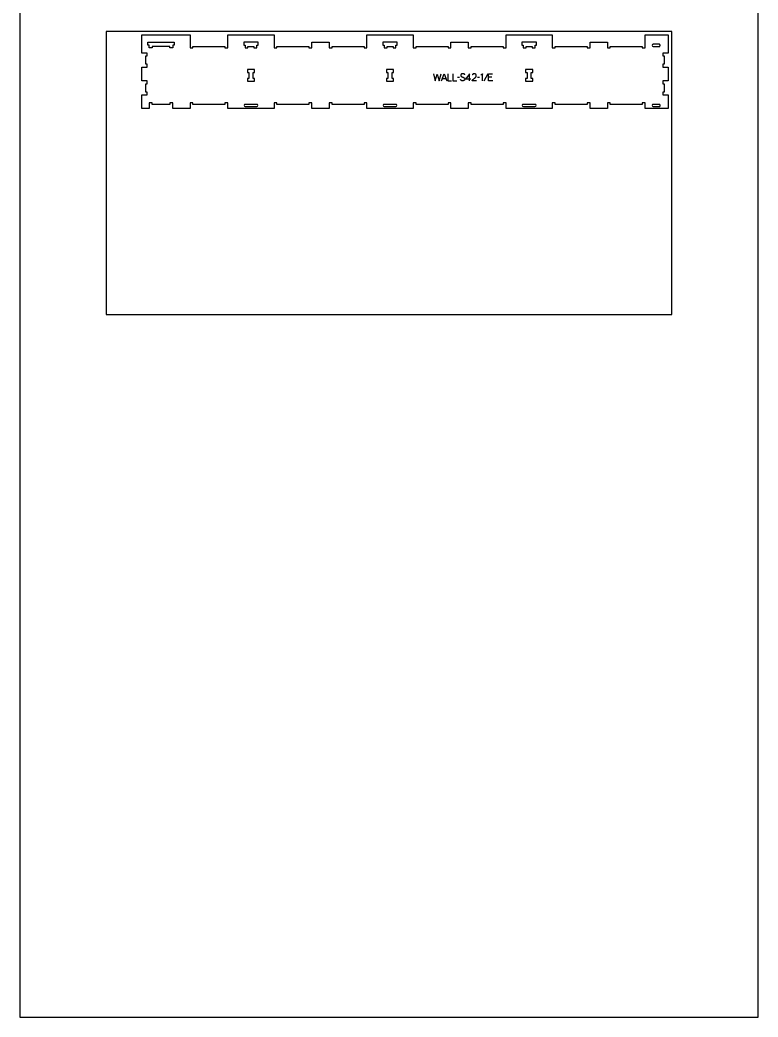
# Model space of a CAD drawing. Extents: x -20252 to -17068, y -19593 to -11999.
# Drawn here: x -20252 to -17068, y -19593 to -15293 of the extents above; entities that cross this region are included whole.
import ezdxf

# ---------------------------------------------------------------- set-up
doc = ezdxf.new("R2010")
doc.units = 0
for name, color, linetype in [('0_SHEET_SPRUCEPLY_2440X122', 1, 'CONTINUOUS'), ('1_ANYTOOL_1MMDEEP_LABELS_S', 2, 'CONTINUOUS'), ('3_ANYTOOL_CUTTHROUGH_INSID', 4, 'CONTINUOUS'), ('4_ANYTOOL_CUTTHROUGH_OUTSI', 5, 'CONTINUOUS'), ('DONOTCUT', 18, 'CONTINUOUS')]:
    doc.layers.add(name, color=color, linetype=linetype)

msp = doc.modelspace()

# ---------------------------------------------------------------- linework, layer by layer
at = {"layer": '0_SHEET_SPRUCEPLY_2440X122'}
msp.add_lwpolyline([(-19879.9, -15343.3), (-19879.9, -16563.3), (-17439.9, -16563.3), (-17439.9, -15343.3)], close=True, dxfattribs=at)
at = {"layer": '1_ANYTOOL_1MMDEEP_LABELS_S'}
for points in [[(-18467.8, -15525.5), (-18460.1, -15555.5), (-18451.6, -15526.4), (-18443.1, -15555.5), (-18435.6, -15525.5)], [(-18433.1, -15555.5), (-18422.2, -15525.5), (-18411.1, -15555.5)], [(-18429.6, -15545.9), (-18414.7, -15545.9)], [(-18406.8, -15525.5), (-18406.8, -15555.5), (-18389.7, -15555.5)], [(-18385, -15525.5), (-18385, -15555.5), (-18367.9, -15555.5)], [(-18355.3, -15541.6), (-18364.1, -15541.7)], [(-18333, -15530.1), (-18333, -15529.9), (-18333, -15529.8), (-18333, -15529.7), (-18333.1, -15529.6), (-18333.1, -15529.5), (-18333.1, -15529.4), (-18333.1, -15529.4), (-18333.1, -15529.3), (-18333.1, -15529.2), (-18333.1, -15529.1), (-18333.1, -15529), (-18333.2, -15528.9), (-18333.2, -15528.9), (-18333.2, -15528.8), (-18333.2, -15528.7), (-18333.3, -15528.6), (-18333.3, -15528.5), (-18333.3, -15528.5), (-18333.4, -15528.4), (-18333.4, -15528.3), (-18333.4, -15528.2), (-18333.5, -15528.2), (-18333.5, -15528.1), (-18333.5, -15528), (-18333.6, -15528), (-18333.6, -15527.9), (-18333.7, -15527.8), (-18333.7, -15527.8), (-18333.8, -15527.7), (-18333.8, -15527.6), (-18333.9, -15527.6), (-18333.9, -15527.5), (-18334, -15527.4), (-18334, -15527.4), (-18334.1, -15527.3), (-18334.1, -15527.3), (-18334.2, -15527.2), (-18334.2, -15527.2), (-18334.3, -15527.1), (-18334.4, -15527), (-18334.4, -15527), (-18334.5, -15526.9), (-18334.6, -15526.9), (-18334.7, -15526.8), (-18334.7, -15526.8), (-18334.8, -15526.7), (-18334.9, -15526.7), (-18335, -15526.7), (-18335, -15526.6), (-18335.1, -15526.6), (-18335.2, -15526.5), (-18335.4, -15526.4), (-18335.5, -15526.4), (-18335.7, -15526.3), (-18335.9, -15526.2), (-18336.1, -15526.2), (-18336.3, -15526.1), (-18337.1, -15525.9), (-18337.9, -15525.7), (-18338.7, -15525.5), (-18339.5, -15525.4), (-18339.9, -15525.3), (-18340.2, -15525.3), (-18340.6, -15525.2), (-18341, -15525.2), (-18341.3, -15525.2), (-18341.7, -15525.2), (-18342.1, -15525.2), (-18342.4, -15525.2), (-18342.6, -15525.2), (-18342.8, -15525.2), (-18343, -15525.2), (-18343.2, -15525.2), (-18343.4, -15525.2), (-18343.6, -15525.2), (-18343.8, -15525.2), (-18343.9, -15525.3), (-18344.1, -15525.3), (-18344.3, -15525.3), (-18344.5, -15525.4), (-18344.7, -15525.4), (-18344.9, -15525.5), (-18345, -15525.5), (-18345.2, -15525.6), (-18345.4, -15525.6), (-18345.6, -15525.7), (-18345.7, -15525.7), (-18345.9, -15525.8), (-18346.1, -15525.9), (-18346.2, -15525.9), (-18346.4, -15526), (-18346.6, -15526.1), (-18346.7, -15526.2), (-18346.9, -15526.3), (-18347.1, -15526.4), (-18347.2, -15526.5), (-18347.4, -15526.5), (-18347.6, -15526.6), (-18347.7, -15526.8), (-18347.9, -15526.9), (-18348, -15527), (-18348.2, -15527.1), (-18348.3, -15527.2), (-18348.5, -15527.3), (-18348.6, -15527.5), (-18348.7, -15527.6), (-18348.9, -15527.7), (-18349, -15527.8), (-18349.1, -15528), (-18349.2, -15528.1), (-18349.3, -15528.3), (-18349.4, -15528.4), (-18349.5, -15528.6), (-18349.6, -15528.7), (-18349.7, -15528.9), (-18349.8, -15529), (-18349.9, -15529.2), (-18350, -15529.4), (-18350, -15529.5), (-18350.1, -15529.7), (-18350.2, -15529.9), (-18350.2, -15530), (-18350.3, -15530.2), (-18350.3, -15530.4), (-18350.4, -15530.6), (-18350.4, -15530.8), (-18350.4, -15531), (-18350.5, -15531.2), (-18350.5, -15531.4), (-18350.5, -15531.6), (-18350.5, -15531.8), (-18350.5, -15532), (-18350.5, -15532.2), (-18350.5, -15532.4), (-18350.5, -15532.6), (-18350.5, -15532.8), (-18350.5, -15533), (-18350.4, -15533.2), (-18350.4, -15533.4), (-18350.4, -15533.6), (-18350.3, -15533.8), (-18350.3, -15534), (-18350.2, -15534.2), (-18350.2, -15534.3), (-18350.1, -15534.5), (-18350.1, -15534.6), (-18350.1, -15534.7), (-18350, -15534.8), (-18350, -15534.9), (-18349.9, -15534.9), (-18349.9, -15535), (-18349.9, -15535.1), (-18349.8, -15535.2), (-18349.8, -15535.3), (-18349.7, -15535.3), (-18349.7, -15535.4), (-18349.6, -15535.5), (-18349.6, -15535.6), (-18349.5, -15535.6), (-18349.5, -15535.7), (-18349.4, -15535.8), (-18349.4, -15535.9), (-18349.3, -15535.9), (-18349.2, -15536), (-18349.2, -15536.1), (-18349.1, -15536.1), (-18349.1, -15536.2), (-18349, -15536.3), (-18348.9, -15536.3), (-18348.8, -15536.5), (-18348.7, -15536.6), (-18348.5, -15536.7), (-18348.4, -15536.8), (-18348.2, -15536.9), (-18348, -15537), (-18347.9, -15537.1), (-18347.7, -15537.2), (-18347, -15537.6), (-18346.2, -15538), (-18345.5, -15538.4), (-18344.7, -15538.7), (-18344, -15539.1), (-18343.2, -15539.4), (-18342.3, -15539.7), (-18341.5, -15540), (-18340.7, -15540.4), (-18339.9, -15540.7), (-18339.1, -15541), (-18338.3, -15541.4), (-18337.6, -15541.8), (-18336.9, -15542.2), (-18336.2, -15542.6), (-18335.5, -15543), (-18335.3, -15543.1), (-18335.1, -15543.2), (-18335, -15543.3), (-18334.9, -15543.4), (-18334.8, -15543.4), (-18334.8, -15543.5), (-18334.7, -15543.6), (-18334.6, -15543.6), (-18334.6, -15543.7), (-18334.5, -15543.8), (-18334.4, -15543.8), (-18334.4, -15543.9), (-18334.3, -15544), (-18334.3, -15544), (-18334.2, -15544.1), (-18334.1, -15544.2), (-18334.1, -15544.3), (-18334, -15544.3), (-18334, -15544.4), (-18333.9, -15544.5), (-18333.9, -15544.6), (-18333.8, -15544.6), (-18333.8, -15544.7), (-18333.7, -15544.8), (-18333.7, -15544.9), (-18333.6, -15544.9), (-18333.6, -15545), (-18333.6, -15545.1), (-18333.5, -15545.2), (-18333.5, -15545.3), (-18333.5, -15545.4), (-18333.4, -15545.5), (-18333.4, -15545.5), (-18333.4, -15545.6), (-18333.3, -15545.7), (-18333.3, -15545.8), (-18333.3, -15545.9), (-18333.2, -15546.1), (-18333.2, -15546.3), (-18333.1, -15546.5), (-18333.1, -15546.7), (-18333.1, -15546.9), (-18333.1, -15547.1), (-18333.1, -15547.3), (-18333, -15547.5), (-18333, -15547.7), (-18333, -15548), (-18333.1, -15548.2), (-18333.1, -15548.4), (-18333.1, -15548.7), (-18333.1, -15548.9), (-18333.2, -15549.1), (-18333.2, -15549.3), (-18333.2, -15549.5), (-18333.3, -15549.8), (-18333.3, -15550), (-18333.4, -15550.2), (-18333.4, -15550.4), (-18333.5, -15550.6), (-18333.6, -15550.8), (-18333.7, -15551), (-18333.7, -15551.1), (-18333.8, -15551.3), (-18333.9, -15551.5), (-18334, -15551.7), (-18334.1, -15551.8), (-18334.2, -15552), (-18334.3, -15552.2), (-18334.5, -15552.3), (-18334.6, -15552.5), (-18334.7, -15552.7), (-18334.8, -15552.8), (-18335, -15552.9), (-18335.1, -15553.1), (-18335.3, -15553.2), (-18335.4, -15553.4), (-18335.6, -15553.5), (-18335.7, -15553.6), (-18335.9, -15553.7), (-18336.1, -15553.9), (-18336.2, -15554), (-18336.6, -15554.2), (-18337, -15554.4), (-18337.3, -15554.6), (-18337.7, -15554.8), (-18338.1, -15554.9), (-18338.5, -15555.1), (-18338.7, -15555.2), (-18338.8, -15555.2), (-18339, -15555.3), (-18339.2, -15555.4), (-18339.4, -15555.4), (-18339.6, -15555.5), (-18339.8, -15555.5), (-18340, -15555.6), (-18340.2, -15555.6), (-18340.4, -15555.6), (-18340.6, -15555.7), (-18340.8, -15555.7), (-18341, -15555.7), (-18341.2, -15555.8), (-18341.6, -15555.8), (-18342, -15555.8), (-18342.4, -15555.8), (-18342.9, -15555.8), (-18343.3, -15555.8), (-18343.7, -15555.8), (-18344.1, -15555.8), (-18344.5, -15555.7), (-18344.8, -15555.6), (-18345.2, -15555.6), (-18345.6, -15555.5), (-18346, -15555.4), (-18346.4, -15555.3), (-18346.7, -15555.1), (-18347.1, -15555), (-18347.5, -15554.8), (-18347.8, -15554.7), (-18348.2, -15554.5), (-18348.5, -15554.3), (-18348.7, -15554.2), (-18348.8, -15554.1), (-18349, -15554), (-18349.1, -15553.9), (-18349.3, -15553.8), (-18349.4, -15553.6), (-18349.6, -15553.5), (-18349.7, -15553.4), (-18349.8, -15553.3), (-18350, -15553.2), (-18350.1, -15553), (-18350.2, -15552.9), (-18350.2, -15552.8), (-18350.3, -15552.8), (-18350.3, -15552.7), (-18350.4, -15552.6), (-18350.4, -15552.6), (-18350.5, -15552.5), (-18350.5, -15552.4), (-18350.6, -15552.3), (-18350.6, -15552.3), (-18350.6, -15552.2), (-18350.7, -15552.1), (-18350.7, -15552), (-18350.8, -15552), (-18350.8, -15551.9), (-18350.8, -15551.8), (-18350.9, -15551.7), (-18350.9, -15551.6), (-18350.9, -15551.6), (-18351, -15551.5), (-18351, -15551.4), (-18351, -15551.2), (-18351.1, -15551.1), (-18351.1, -15550.9), (-18351.2, -15550.7), (-18351.2, -15550.6), (-18351.2, -15550.4), (-18351.2, -15550.2), (-18351.2, -15550), (-18351.2, -15549.8), (-18351.2, -15549.6)], [(-18313, -15555.5), (-18313, -15525.5), (-18329, -15546.8)], [(-18329, -15546.8), (-18307.2, -15546.8)], [(-18282.8, -15555.5), (-18301.1, -15555.4), (-18301, -15555), (-18300.9, -15554.7), (-18300.8, -15554.5), (-18300.7, -15554.3), (-18300.6, -15554.1), (-18300.5, -15553.9), (-18300.4, -15553.6), (-18300.3, -15553.4), (-18300.2, -15553.2), (-18300.1, -15553), (-18300, -15552.8), (-18299.9, -15552.6), (-18299.8, -15552.4), (-18299.7, -15552.2), (-18299.5, -15552), (-18299.4, -15551.8), (-18299.3, -15551.7), (-18299.1, -15551.5), (-18299, -15551.3), (-18298.9, -15551.1), (-18298.7, -15550.9), (-18298.6, -15550.7), (-18298.4, -15550.6), (-18298.3, -15550.4), (-18298.1, -15550.2), (-18297.9, -15550.1), (-18297.8, -15549.9), (-18297.6, -15549.7), (-18297.4, -15549.6), (-18297.1, -15549.3), (-18295.6, -15548), (-18294.1, -15546.9), (-18292.6, -15545.7), (-18291.1, -15544.6), (-18290.3, -15544), (-18289.6, -15543.4), (-18288.9, -15542.9), (-18288.2, -15542.3), (-18287.5, -15541.7), (-18286.9, -15541.1), (-18286.2, -15540.5), (-18285.6, -15539.9), (-18285.5, -15539.7), (-18285.3, -15539.5), (-18285.2, -15539.4), (-18285.1, -15539.2), (-18285, -15539), (-18284.8, -15538.9), (-18284.7, -15538.7), (-18284.6, -15538.5), (-18284.5, -15538.4), (-18284.4, -15538.2), (-18284.3, -15538), (-18284.2, -15537.8), (-18284.1, -15537.6), (-18284, -15537.5), (-18283.9, -15537.3), (-18283.9, -15537.1), (-18283.8, -15536.9), (-18283.7, -15536.7), (-18283.7, -15536.5), (-18283.6, -15536.3), (-18283.6, -15536.1), (-18283.5, -15535.9), (-18283.5, -15535.7), (-18283.4, -15535.5), (-18283.4, -15535.3), (-18283.4, -15535.1), (-18283.3, -15534.8), (-18283.3, -15534.6), (-18283.3, -15534.4), (-18283.3, -15534.2), (-18283.3, -15534), (-18283.3, -15533.7), (-18283.3, -15533.5), (-18283.3, -15533.2), (-18283.3, -15533), (-18283.3, -15532.7), (-18283.3, -15532.5), (-18283.4, -15532.3), (-18283.4, -15532.1), (-18283.4, -15531.8), (-18283.5, -15531.6), (-18283.5, -15531.4), (-18283.6, -15531.2), (-18283.6, -15531), (-18283.7, -15530.8), (-18283.8, -15530.6), (-18283.8, -15530.4), (-18283.9, -15530.2), (-18284, -15530), (-18284.1, -15529.8), (-18284.2, -15529.6), (-18284.3, -15529.4), (-18284.4, -15529.3), (-18284.5, -15529.1), (-18284.6, -15528.9), (-18284.7, -15528.8), (-18284.8, -15528.6), (-18284.9, -15528.5), (-18285.1, -15528.3), (-18285.2, -15528.2), (-18285.4, -15528), (-18285.5, -15527.9), (-18285.6, -15527.7), (-18285.8, -15527.6), (-18286, -15527.5), (-18286.1, -15527.3), (-18286.3, -15527.2), (-18286.5, -15527.1), (-18286.6, -15527), (-18286.8, -15526.9), (-18287, -15526.8), (-18287.2, -15526.7), (-18287.3, -15526.6), (-18287.5, -15526.5), (-18287.7, -15526.4), (-18287.9, -15526.3), (-18288.1, -15526.2), (-18288.3, -15526.2), (-18288.5, -15526.1), (-18288.7, -15526), (-18288.9, -15526), (-18289.1, -15525.9), (-18289.3, -15525.8), (-18289.5, -15525.8), (-18289.7, -15525.7), (-18289.9, -15525.7), (-18290.1, -15525.7), (-18290.3, -15525.6), (-18290.6, -15525.6), (-18290.8, -15525.6), (-18291, -15525.5), (-18291.2, -15525.5), (-18291.5, -15525.5), (-18291.7, -15525.5), (-18292.2, -15525.5), (-18292.6, -15525.5), (-18292.9, -15525.5), (-18293.3, -15525.5), (-18293.6, -15525.6), (-18294, -15525.6), (-18294.3, -15525.7), (-18294.6, -15525.7), (-18294.9, -15525.8), (-18295.3, -15525.9), (-18295.4, -15525.9), (-18295.6, -15526), (-18295.7, -15526), (-18295.9, -15526.1), (-18296, -15526.2), (-18296.2, -15526.2), (-18296.3, -15526.3), (-18296.4, -15526.3), (-18296.6, -15526.4), (-18296.7, -15526.5), (-18296.9, -15526.5), (-18297, -15526.6), (-18297.1, -15526.7), (-18297.3, -15526.8), (-18297.4, -15526.9), (-18297.5, -15526.9), (-18297.7, -15527), (-18297.8, -15527.1), (-18297.9, -15527.2), (-18298, -15527.3), (-18298.2, -15527.4), (-18298.3, -15527.5), (-18298.4, -15527.6), (-18298.5, -15527.7), (-18298.6, -15527.8), (-18298.7, -15527.9), (-18298.9, -15528), (-18299, -15528.1), (-18299.1, -15528.2), (-18299.2, -15528.4), (-18299.3, -15528.5), (-18299.4, -15528.6), (-18299.6, -15528.9), (-18299.8, -15529.1), (-18300, -15529.4), (-18300.2, -15529.7), (-18300.3, -15530), (-18300.5, -15530.3), (-18300.7, -15530.6)], [(-18269.1, -15541.6), (-18277.9, -15541.7)], [(-18257, -15555.5), (-18257, -15525.5), (-18257, -15525.6), (-18257, -15525.8), (-18257, -15525.9), (-18257.1, -15526), (-18257.1, -15526.2), (-18257.1, -15526.3), (-18257.2, -15526.5), (-18257.2, -15526.6), (-18257.3, -15526.7), (-18257.3, -15526.8), (-18257.4, -15526.9), (-18257.4, -15527), (-18257.4, -15527), (-18257.5, -15527.1), (-18257.5, -15527.1), (-18257.5, -15527.2), (-18257.6, -15527.3), (-18257.6, -15527.3), (-18257.6, -15527.4), (-18257.7, -15527.4), (-18257.7, -15527.5), (-18257.8, -15527.5), (-18257.8, -15527.6), (-18257.8, -15527.6), (-18257.9, -15527.7), (-18257.9, -15527.7), (-18258, -15527.8), (-18258, -15527.8), (-18258.1, -15527.9), (-18258.1, -15527.9), (-18258.2, -15528), (-18258.2, -15528), (-18258.3, -15528.1), (-18258.4, -15528.2), (-18258.5, -15528.3), (-18258.7, -15528.4), (-18258.8, -15528.4), (-18258.9, -15528.5), (-18259, -15528.6), (-18259.2, -15528.7), (-18259.3, -15528.7), (-18259.4, -15528.8), (-18259.6, -15528.9), (-18259.9, -15529), (-18260.1, -15529.1), (-18260.4, -15529.2), (-18260.7, -15529.3), (-18261, -15529.4), (-18261.3, -15529.4), (-18261.6, -15529.5), (-18261.8, -15529.6), (-18262.1, -15529.6), (-18262.4, -15529.7), (-18262.6, -15529.7), (-18262.9, -15529.8), (-18263.2, -15529.8), (-18263.4, -15529.8), (-18263.7, -15529.8), (-18263.9, -15529.8)], [(-18234.2, -15526), (-18251.4, -15556.7)], [(-18211.9, -15555.5), (-18230.8, -15555.5), (-18230.8, -15525.5), (-18213, -15525.5)], [(-18216.2, -15539.4), (-18230.8, -15539.4)]]:
    msp.add_lwpolyline(points, dxfattribs=at)
at = {"layer": '3_ANYTOOL_CUTTHROUGH_INSID', "color": 4}
for points in [[(-19605.1, -15407.7), (-19681.8, -15407.7), (-19681.8, -15413.7), (-19694.3, -15413.7), (-19694.3, -15401.7), (-19700.3, -15401.7), (-19700.3, -15389.2), (-19586.6, -15389.2), (-19586.6, -15401.7), (-19592.6, -15401.7), (-19592.6, -15413.7), (-19605.1, -15413.7)], [(-19242.6, -15407.7), (-19242.6, -15413.7), (-19230.1, -15413.7), (-19230.1, -15401.7), (-19224.1, -15401.7), (-19224.1, -15389.2), (-19286.6, -15389.2), (-19286.6, -15401.7), (-19280.6, -15401.7), (-19280.6, -15413.7), (-19268.1, -15413.7), (-19268.1, -15407.7)], [(-18642.6, -15407.7), (-18642.6, -15413.7), (-18630.1, -15413.7), (-18630.1, -15401.7), (-18624.1, -15401.7), (-18624.1, -15389.2), (-18686.6, -15389.2), (-18686.6, -15401.7), (-18680.6, -15401.7), (-18680.6, -15413.7), (-18668.1, -15413.7), (-18668.1, -15407.7)], [(-18042.6, -15407.7), (-18042.6, -15413.7), (-18030.1, -15413.7), (-18030.1, -15401.7), (-18024.1, -15401.7), (-18024.1, -15389.2), (-18086.6, -15389.2), (-18086.6, -15401.7), (-18080.6, -15401.7), (-18080.6, -15413.7), (-18068.1, -15413.7), (-18068.1, -15407.7)], [(-19264.6, -15519.7), (-19264.6, -15545.2), (-19270.6, -15545.2), (-19270.6, -15557.7), (-19240.1, -15557.7), (-19240.1, -15545.2), (-19246.1, -15545.2), (-19246.1, -15519.7), (-19240.1, -15519.7), (-19240.1, -15507.2), (-19270.6, -15507.2), (-19270.6, -15519.7)], [(-18664.6, -15519.7), (-18664.6, -15545.2), (-18670.6, -15545.2), (-18670.6, -15557.7), (-18640.1, -15557.7), (-18640.1, -15545.2), (-18646.1, -15545.2), (-18646.1, -15519.7), (-18640.1, -15519.7), (-18640.1, -15507.2), (-18670.6, -15507.2), (-18670.6, -15519.7)], [(-18064.6, -15519.7), (-18064.6, -15545.2), (-18070.6, -15545.2), (-18070.6, -15557.7), (-18040.1, -15557.7), (-18040.1, -15545.2), (-18046.1, -15545.2), (-18046.1, -15519.7), (-18040.1, -15519.7), (-18040.1, -15507.2), (-18070.6, -15507.2), (-18070.6, -15519.7)]]:
    msp.add_lwpolyline(points, close=True, dxfattribs=at)
for points in [[(-17520.3, -15398.2, 1), (-17520.3, -15407.7), (-17494.6, -15407.7), (-17494.5, -15407.7), (-17494.4, -15407.7), (-17494.3, -15407.7), (-17494.2, -15407.7), (-17494.1, -15407.7), (-17494, -15407.7), (-17493.9, -15407.6), (-17493.8, -15407.6), (-17493.7, -15407.6), (-17493.6, -15407.6), (-17493.5, -15407.5), (-17493.4, -15407.5), (-17493.3, -15407.5), (-17493.2, -15407.4), (-17493.1, -15407.4), (-17493, -15407.4), (-17492.9, -15407.3), (-17492.8, -15407.3), (-17492.7, -15407.2), (-17492.6, -15407.1), (-17492.5, -15407.1), (-17492.5, -15407), (-17492.4, -15407), (-17492.3, -15406.9), (-17492.2, -15406.8), (-17492.1, -15406.8), (-17492, -15406.7), (-17492, -15406.6), (-17491.9, -15406.5), (-17491.8, -15406.4), (-17491.7, -15406.4), (-17491.7, -15406.3), (-17491.6, -15406.2), (-17491.5, -15406.1), (-17491.5, -15406), (-17491.4, -15405.9), (-17491.3, -15405.8), (-17491.3, -15405.7), (-17491.2, -15405.6), (-17491.2, -15405.5), (-17491.1, -15405.4), (-17491.1, -15405.3), (-17491, -15405.2), (-17491, -15405.1), (-17490.9, -15405), (-17490.9, -15404.9), (-17490.9, -15404.8), (-17490.8, -15404.7), (-17490.8, -15404.6), (-17490.8, -15404.5), (-17490.7, -15404.4), (-17490.7, -15404.2), (-17490.7, -15404.1), (-17490.7, -15404), (-17490.6, -15403.9), (-17490.6, -15403.8), (-17490.6, -15403.7), (-17490.6, -15403.6), (-17490.6, -15403.5), (-17490.6, -15403.4), (-17490.6, -15403.3), (-17490.6, -15403.2), (-17490.6, -15403.1), (-17490.6, -15403), (-17490.6, -15402.9), (-17490.6, -15402.7), (-17490.6, -15402.6), (-17490.6, -15402.5), (-17490.6, -15402.4), (-17490.6, -15402.3), (-17490.6, -15402.2), (-17490.6, -15402.1), (-17490.6, -15402), (-17490.7, -15401.9), (-17490.7, -15401.8), (-17490.7, -15401.7), (-17490.7, -15401.6), (-17490.8, -15401.5), (-17490.8, -15401.3), (-17490.8, -15401.2), (-17490.9, -15401.1), (-17490.9, -15401), (-17490.9, -15400.9), (-17491, -15400.8), (-17491, -15400.7), (-17491.1, -15400.6), (-17491.1, -15400.5), (-17491.2, -15400.4), (-17491.2, -15400.3), (-17491.3, -15400.2), (-17491.3, -15400.1), (-17491.4, -15400), (-17491.5, -15399.9), (-17491.5, -15399.8), (-17491.6, -15399.7), (-17491.7, -15399.6), (-17491.7, -15399.6), (-17491.8, -15399.5), (-17491.9, -15399.4), (-17492, -15399.3), (-17492, -15399.2), (-17492.1, -15399.2), (-17492.2, -15399.1), (-17492.3, -15399), (-17492.4, -15399), (-17492.5, -15398.9), (-17492.5, -15398.8), (-17492.6, -15398.8), (-17492.7, -15398.7), (-17492.8, -15398.7), (-17492.9, -15398.6), (-17493, -15398.6), (-17493.1, -15398.5), (-17493.2, -15398.5), (-17493.3, -15398.4), (-17493.4, -15398.4), (-17493.5, -15398.4), (-17493.6, -15398.3), (-17493.7, -15398.3), (-17493.8, -15398.3), (-17493.9, -15398.3), (-17494, -15398.3), (-17494.1, -15398.2), (-17494.2, -15398.2), (-17494.3, -15398.2), (-17494.4, -15398.2), (-17494.5, -15398.2), (-17494.6, -15398.2)], [(-19280.3, -15666.7), (-19230.3, -15666.7, 1), (-19230.3, -15657.2), (-19280.3, -15657.2, 1)], [(-18680.3, -15666.7), (-18630.3, -15666.7, 1), (-18630.3, -15657.2), (-18680.3, -15657.2, 1)], [(-18080.3, -15666.7), (-18030.3, -15666.7, 1), (-18030.3, -15657.2), (-18080.3, -15657.2, 1)], [(-17520.3, -15666.7), (-17494.6, -15666.7), (-17494.5, -15666.7), (-17494.4, -15666.7), (-17494.3, -15666.7), (-17494.2, -15666.7), (-17494.1, -15666.7), (-17494, -15666.7), (-17493.9, -15666.6), (-17493.8, -15666.6), (-17493.7, -15666.6), (-17493.6, -15666.6), (-17493.5, -15666.5), (-17493.4, -15666.5), (-17493.3, -15666.5), (-17493.2, -15666.4), (-17493.1, -15666.4), (-17493, -15666.4), (-17492.9, -15666.3), (-17492.8, -15666.3), (-17492.7, -15666.2), (-17492.6, -15666.1), (-17492.5, -15666.1), (-17492.5, -15666), (-17492.4, -15666), (-17492.3, -15665.9), (-17492.2, -15665.8), (-17492.1, -15665.8), (-17492, -15665.7), (-17492, -15665.6), (-17491.9, -15665.5), (-17491.8, -15665.4), (-17491.7, -15665.4), (-17491.7, -15665.3), (-17491.6, -15665.2), (-17491.5, -15665.1), (-17491.5, -15665), (-17491.4, -15664.9), (-17491.3, -15664.8), (-17491.3, -15664.7), (-17491.2, -15664.6), (-17491.2, -15664.5), (-17491.1, -15664.4), (-17491.1, -15664.3), (-17491, -15664.2), (-17491, -15664.1), (-17490.9, -15664), (-17490.9, -15663.9), (-17490.9, -15663.8), (-17490.8, -15663.7), (-17490.8, -15663.6), (-17490.8, -15663.5), (-17490.7, -15663.4), (-17490.7, -15663.2), (-17490.7, -15663.1), (-17490.7, -15663), (-17490.6, -15662.9), (-17490.6, -15662.8), (-17490.6, -15662.7), (-17490.6, -15662.6), (-17490.6, -15662.5), (-17490.6, -15662.4), (-17490.6, -15662.3), (-17490.6, -15662.2), (-17490.6, -15662.1), (-17490.6, -15662), (-17490.6, -15661.9), (-17490.6, -15661.7), (-17490.6, -15661.6), (-17490.6, -15661.5), (-17490.6, -15661.4), (-17490.6, -15661.3), (-17490.6, -15661.2), (-17490.6, -15661.1), (-17490.6, -15661), (-17490.7, -15660.9), (-17490.7, -15660.8), (-17490.7, -15660.7), (-17490.7, -15660.6), (-17490.8, -15660.5), (-17490.8, -15660.3), (-17490.8, -15660.2), (-17490.9, -15660.1), (-17490.9, -15660), (-17490.9, -15659.9), (-17491, -15659.8), (-17491, -15659.7), (-17491.1, -15659.6), (-17491.1, -15659.5), (-17491.2, -15659.4), (-17491.2, -15659.3), (-17491.3, -15659.2), (-17491.3, -15659.1), (-17491.4, -15659), (-17491.5, -15658.9), (-17491.5, -15658.8), (-17491.6, -15658.7), (-17491.7, -15658.6), (-17491.7, -15658.6), (-17491.8, -15658.5), (-17491.9, -15658.4), (-17492, -15658.3), (-17492, -15658.2), (-17492.1, -15658.2), (-17492.2, -15658.1), (-17492.3, -15658), (-17492.4, -15658), (-17492.5, -15657.9), (-17492.5, -15657.8), (-17492.6, -15657.8), (-17492.7, -15657.7), (-17492.8, -15657.7), (-17492.9, -15657.6), (-17493, -15657.6), (-17493.1, -15657.5), (-17493.2, -15657.5), (-17493.3, -15657.4), (-17493.4, -15657.4), (-17493.5, -15657.4), (-17493.6, -15657.3), (-17493.7, -15657.3), (-17493.8, -15657.3), (-17493.9, -15657.3), (-17494, -15657.3), (-17494.1, -15657.2), (-17494.2, -15657.2), (-17494.3, -15657.2), (-17494.4, -15657.2), (-17494.5, -15657.2), (-17494.6, -15657.2), (-17520.3, -15657.2, 1)]]:
    msp.add_lwpolyline(points, format="xyb", close=True, dxfattribs=at)
at = {"layer": '4_ANYTOOL_CUTTHROUGH_OUTSI', "color": 5}
msp.add_lwpolyline([(-17555.1, -15675.2), (-17555.1, -15651.2), (-17567.6, -15651.2), (-17567.6, -15657.2), (-17605.3, -15657.2), (-17705.6, -15657.2), (-17705.6, -15651.2), (-17718.1, -15651.2), (-17718.1, -15675.2), (-17792.6, -15675.2), (-17792.6, -15651.2), (-17805.1, -15651.2), (-17805.1, -15657.2), (-17905.3, -15657.2), (-17943.1, -15657.2), (-17943.1, -15651.2), (-17955.6, -15651.2), (-17955.6, -15675.2), (-18155.1, -15675.2), (-18155.1, -15651.2), (-18167.6, -15651.2), (-18167.6, -15657.2), (-18305.6, -15657.2), (-18305.6, -15651.2), (-18318.1, -15651.2), (-18318.1, -15675.2), (-18392.6, -15675.2), (-18392.6, -15651.2), (-18405.1, -15651.2), (-18405.1, -15657.2), (-18543.1, -15657.2), (-18543.1, -15651.2), (-18555.6, -15651.2), (-18555.6, -15675.2), (-18755.1, -15675.2), (-18755.1, -15651.2), (-18767.6, -15651.2), (-18767.6, -15657.2), (-18905.6, -15657.2), (-18905.6, -15651.2), (-18918.1, -15651.2), (-18918.1, -15675.2), (-18992.6, -15675.2), (-18992.6, -15651.2), (-19005.1, -15651.2), (-19005.1, -15657.2), (-19143.1, -15657.2), (-19143.1, -15651.2), (-19155.6, -15651.2), (-19155.6, -15675.2), (-19355.1, -15675.2), (-19355.1, -15651.2), (-19367.6, -15651.2), (-19367.6, -15657.2), (-19405.3, -15657.2), (-19505.6, -15657.2), (-19505.6, -15651.2), (-19518.1, -15651.2), (-19518.1, -15675.2), (-19592.6, -15675.2), (-19592.6, -15651.2), (-19605.1, -15651.2), (-19605.1, -15657.2), (-19681.8, -15657.2), (-19681.8, -15651.2), (-19694.3, -15651.2), (-19694.3, -15675.2), (-19726.3, -15675.2), (-19726.3, -15616.7), (-19702.3, -15616.7), (-19702.3, -15604.2), (-19708.3, -15604.2), (-19708.3, -15568.7), (-19702.3, -15568.7), (-19702.3, -15556.2), (-19726.3, -15556.2), (-19726.3, -15496.7), (-19702.3, -15496.7), (-19702.3, -15484.2), (-19708.3, -15484.2), (-19708.3, -15448.7), (-19702.3, -15448.7), (-19702.3, -15436.2), (-19726.3, -15436.2), (-19726.3, -15357.7), (-19518.1, -15357.7), (-19518.1, -15413.7), (-19505.6, -15413.7), (-19505.6, -15407.7), (-19405.3, -15407.7), (-19367.6, -15407.7), (-19367.6, -15413.7), (-19355.1, -15413.7), (-19355.1, -15357.7), (-19155.6, -15357.7), (-19155.6, -15413.7), (-19143.1, -15413.7), (-19143.1, -15407.7), (-19005.1, -15407.7), (-19005.1, -15413.7), (-18992.6, -15413.7), (-18992.6, -15389.7), (-18918.1, -15389.7), (-18918.1, -15413.7), (-18905.6, -15413.7), (-18905.6, -15407.7), (-18767.6, -15407.7), (-18767.6, -15413.7), (-18755.1, -15413.7), (-18755.1, -15357.7), (-18555.6, -15357.7), (-18555.6, -15413.7), (-18543.1, -15413.7), (-18543.1, -15407.7), (-18405.1, -15407.7), (-18405.1, -15413.7), (-18392.6, -15413.7), (-18392.6, -15389.7), (-18318.1, -15389.7), (-18318.1, -15413.7), (-18305.6, -15413.7), (-18305.6, -15407.7), (-18167.6, -15407.7), (-18167.6, -15413.7), (-18155.1, -15413.7), (-18155.1, -15357.7), (-17955.6, -15357.7), (-17955.6, -15413.7), (-17943.1, -15413.7), (-17943.1, -15407.7), (-17905.3, -15407.7), (-17805.1, -15407.7), (-17805.1, -15413.7), (-17792.6, -15413.7), (-17792.6, -15389.7), (-17718.1, -15389.7), (-17718.1, -15413.7), (-17705.6, -15413.7), (-17705.6, -15407.7), (-17605.3, -15407.7), (-17567.6, -15407.7), (-17567.6, -15413.7), (-17555.1, -15413.7), (-17555.1, -15357.7), (-17455.6, -15357.7), (-17455.6, -15377.5), (-17455.6, -15389.5), (-17455.6, -15436.2), (-17479.6, -15436.2), (-17479.6, -15448.7), (-17473.6, -15448.7), (-17473.6, -15484.2), (-17479.6, -15484.2), (-17479.6, -15496.7), (-17455.6, -15496.7), (-17455.6, -15556.2), (-17479.6, -15556.2), (-17479.6, -15568.7), (-17473.6, -15568.7), (-17473.6, -15604.2), (-17479.6, -15604.2), (-17479.6, -15616.7), (-17455.6, -15616.7), (-17455.6, -15675.2)], close=True, dxfattribs=at)
at = {"layer": 'DONOTCUT'}
msp.add_lwpolyline([(-20251.6, -19592.7), (-17068.2, -19592.7), (-17068.2, -11999.3), (-20251.6, -11999.3)], close=True, dxfattribs=at)

doc.saveas('drawing.dxf')
